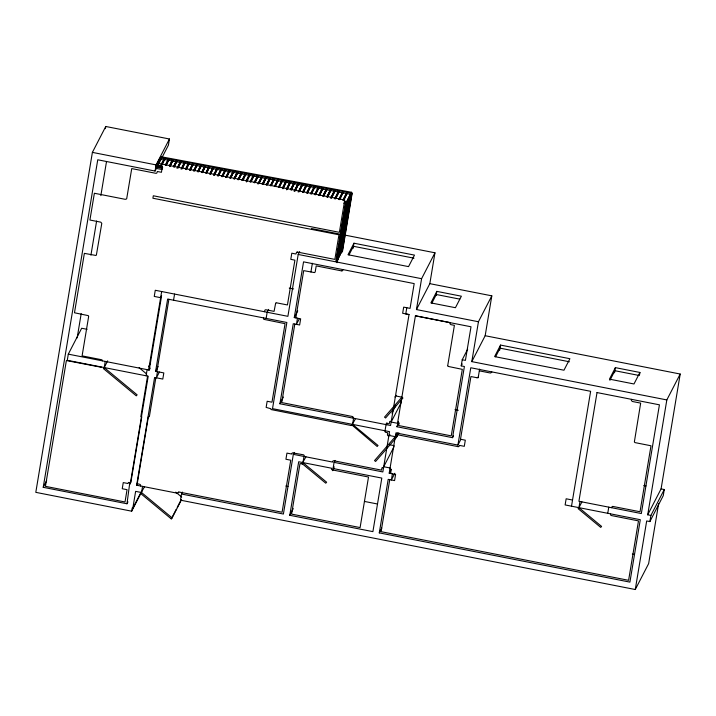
<?xml version="1.0" encoding="UTF-8"?>
<svg xmlns="http://www.w3.org/2000/svg" width="716" height="716" viewBox="0 0 716 716"><rect width="100%" height="100%" fill="white"/><g stroke="black" fill="none" stroke-linecap="round" stroke-linejoin="round"><path stroke-width="1.07" d="M162.093 169.513L155.524 168.287L155.721 166.989L156.124 166.228L162.693 167.454M156.124 166.228L155.524 168.287M160.626 157.493L160.429 158.791L351.028 194.358L351.628 192.291L161.019 156.723L160.626 157.493L351.234 193.06M160.823 158.021L161.019 156.723M346.526 203.084L346.723 201.787L344.539 201.375M351.431 193.589L351.628 192.291M127.967 501.853L126.974 503.769L43.228 487.319L97.752 159.784L155.05 171.043L168.421 145.142L169.441 138.994L105.762 126.481L92.391 152.383L35.8 492.348L131.681 511.188L141.589 491.999M105.395 128.683L105.762 126.481M87.101 329.315L81.669 328.25L68.297 354.151L67.277 360.3L148.212 376.204L130.267 483.962L129.641 483.846L126.974 503.769M77.158 337.898L81.194 313.644M90.923 255.191L96.615 221.002M100.84 195.638L106.532 161.449M105.234 361.41L104.214 367.559L103.355 368.552L136.273 395.841L137.132 394.847L104.214 367.559L107.677 360.846M155.05 171.043L156.07 164.895L169.441 138.994M160.241 157.753L160.912 157.887L156.303 167.258L155.632 167.132M156.804 166.291L160.912 157.887M161.691 164.009L164.295 158.513L164.966 158.639L162.362 164.134M165.745 164.761L168.358 159.265L169.03 159.399L166.416 164.895M169.799 165.521L172.413 160.026L173.084 160.151L169.969 166.622M173.854 166.273L176.467 160.778L177.138 160.912L174.024 167.383M177.908 167.034L180.522 161.539L181.193 161.664L178.078 168.135M146.1 375.784L147.12 369.635M147.577 376.079L140.828 416.64L141.768 416.828L130.831 482.521L128.647 482.468M148.606 369.93L161.655 291.528M68.297 354.151L149.232 370.056L161.261 297.802L154.244 296.424L155.274 290.275L287.895 316.329L298.187 254.457L299.673 251.576M181.461 168.761L184.576 162.29L185.247 162.425L182.132 168.895M185.516 169.513L188.63 163.051L189.301 163.185L186.196 169.647M131.681 511.188L132.218 507.975L132.845 508.1L141.267 491.794M132.845 508.1L135.628 491.364L141.535 492.527L172.135 517.901L171.276 518.885L140.676 493.512L144.507 486.773M178.785 492.08A1.36 1.289 27.3 0 0 178.239 492.402A1.298 1.235 27.3 0 0 177.98 492.805L177.872 493.315L136.658 485.224L154.593 377.457L162.8 379.068L163.821 372.92L155.614 371.309L167.642 299.055L286.865 322.477L272.519 408.657L389.54 431.65L388.913 435.426L395.295 436.679L396.351 437.548L375.587 461.471L374.531 460.594L395.295 436.679L397.273 432.84M155.846 377.699L149.358 416.721L148.409 416.533L137.221 483.783L139.665 484.267A1.244 1.181 27.3 0 1 140.014 484.428L140.112 484.499A1.36 1.289 27.3 0 1 140.569 485.117L140.569 485.985M156.876 371.559L168.895 299.297M157.439 371.667L156.419 377.815L159.391 372.06M189.579 170.274L192.685 163.803L193.356 163.937L190.25 170.408M141.535 492.527L142.556 486.379M173.541 300.21L174.57 294.07M193.633 171.026L196.739 164.564L197.41 164.698L194.304 171.16M197.688 171.786L200.802 165.315L201.473 165.45L198.359 171.921M201.742 172.547L204.857 166.076L205.528 166.21L202.413 172.672M205.796 173.299L208.911 166.837L209.582 166.962L206.468 173.433M209.851 174.06L212.965 167.589L213.636 167.723L210.522 174.185M213.905 174.811L217.02 168.35L217.691 168.475L214.576 174.946M218.461 174.597L221.074 169.101L221.745 169.236L218.64 175.706M222.023 176.324L225.128 169.862L225.8 169.987L222.694 176.458M226.077 177.085L229.183 170.614L229.854 170.748L226.748 177.219M230.131 177.837L233.246 171.375L233.917 171.509L230.803 177.971M182.482 492.107L181.488 494.031L180.468 500.171L635.271 589.519L648.642 563.617L658.604 503.751M234.186 178.597L237.3 172.126L237.972 172.261L234.857 178.731M238.24 179.349L241.355 172.887L242.026 173.021L238.911 179.483M242.294 180.11L245.409 173.639L246.08 173.773L242.966 180.244M246.349 180.871L249.463 174.4L250.135 174.534L246.519 181.971M250.403 181.622L253.518 175.16L254.189 175.286L251.083 181.757M254.466 182.383L257.572 175.912L258.243 176.046L255.138 182.508M258.02 184.11L261.626 176.673L262.298 176.798L259.192 183.269M262.575 183.896L265.681 177.425L266.361 177.559L263.246 184.03M266.629 184.647L269.744 178.186L270.415 178.311L267.301 184.782M270.684 185.408L273.798 178.937L274.47 179.072L271.355 185.542M274.738 186.16L277.853 179.698L278.524 179.832L275.409 186.294M279.464 187.055L282.578 180.584L281.907 180.45L278.399 187.243M282.847 187.673L285.961 181.211L286.633 181.345L283.026 188.782M263.47 317.877L263.649 319.094A1.36 1.289 27.3 0 0 263.918 319.363L285.058 323.668L271.99 402.204L267.166 401.255L266.137 407.404L270.908 408.747A1.244 1.181 27.3 0 0 270.934 409.113L270.97 409.239A1.36 1.289 27.3 0 0 271.149 409.57L351.341 425.546M264.49 311.728L264.893 310.225A1.271 1.199 27.3 0 1 265.269 309.921A1.36 1.289 27.3 0 1 265.887 309.768L274.076 311.362L275.651 303.199A1.271 1.208 27.3 0 1 275.946 302.984M266.137 318.405L267.166 312.257L268.652 309.375M286.91 188.433L290.016 181.962L290.687 182.097L287.08 189.534M290.965 189.194L294.07 182.723L294.741 182.857L291.135 190.295M294.518 190.921L298.125 183.484L298.805 183.609L295.189 191.047M298.572 191.673L302.188 184.236L302.859 184.37L299.243 191.807M302.626 192.434L306.242 184.996L306.913 185.122L303.298 192.559M306.681 193.186L310.296 185.748L310.968 185.883L307.352 193.32M310.735 193.946L314.351 186.509L315.022 186.634L311.406 194.072M401.542 401.9L391.142 422.046L390.569 425.501L279.929 403.77L293.256 323.73L299.637 324.983L300.657 318.835L294.276 317.582L303.548 261.85L414.188 283.59L410.062 308.381L403.681 307.128L402.652 313.268L409.042 314.53L391.294 421.133L389.853 421.411A1.351 1.28 27.3 0 0 389.638 421.706L389.253 423.693L386.398 423.693A1.351 1.28 27.3 0 0 386.184 423.988L384.948 431.148A1.244 1.181 27.3 0 0 384.975 431.515L385.011 431.641A1.262 1.199 27.3 0 0 385.19 431.972A1.262 1.199 27.3 0 0 385.45 432.249L387.732 432.84L387.445 434.603A1.262 1.199 27.3 0 0 387.687 435.426A1.262 1.199 27.3 0 0 387.956 435.695L388.815 436.017L382.836 471.942L334.086 462.366L333.065 468.515L381.816 478.082L372.902 531.63L289.783 515.296L298.697 461.757L302.957 462.599L326.621 482.208L325.762 483.202L302.098 463.583L305.929 456.844M294.813 324.035L281.737 402.571L352.594 416.542A1.351 1.28 27.3 0 1 352.907 416.766L353.265 418.171M295.833 317.886L303.7 270.63L314.405 272.581M314.789 194.698L318.405 187.261L319.076 187.395L315.47 194.833M297.462 318.208L296.442 324.357L299.413 318.602M318.853 195.459L322.46 188.022L323.131 188.156L319.524 195.593M310.923 272.008L312.373 263.264M322.907 196.211L326.514 188.773L327.185 188.908L323.578 196.345M326.961 196.972L330.568 189.534L331.248 189.668L327.633 197.106M331.016 197.723L334.632 190.286L335.303 190.42L331.687 197.858M294.321 452.44L293.336 454.356L283.402 514.043L181.488 494.031M335.07 198.484L338.686 191.047L339.357 191.181L335.741 198.618M339.124 199.245L342.74 191.807L343.411 191.933L339.796 199.37M343.68 199.03L346.795 192.559L347.466 192.694L343.85 200.131M335.858 261.358L345.56 203.076L346.902 203.335L347.296 202.565L345.953 202.306M336.439 259.487L336.797 257.286M337.164 255.084L337.531 252.891M337.898 250.69L338.265 248.488M338.632 246.295L338.999 244.093M339.366 241.892L344.673 210.003M345.04 207.801L345.407 205.599M302.957 462.599L303.987 456.45L293.336 454.356M341.111 233.488L341.219 232.834M341.756 229.639L341.863 228.986M346.24 202.691L350.849 193.32L351.52 193.445L351.413 194.099L346.911 202.825L346.24 202.691L350.849 193.32M337.021 262.718L346.902 203.335M346.911 202.825L351.52 193.445M337.594 260.848L347.296 202.565M340.762 251.853L350.464 193.571L351.807 193.839L352.2 193.069L342.499 251.352M342.069 245.588L342.436 243.395M342.803 241.194L343.17 238.992M343.537 236.79L344.083 233.497M345.184 226.9L345.551 224.699M347.197 214.8L347.564 212.598L348.316 212.697L344.208 221.101M347.931 210.406L348.844 204.901M349.211 202.7L349.757 199.406M338.131 257.518L341.237 251.048L341.908 251.182L337.8 259.586M339.268 252.694L341.881 247.199L342.552 247.333L337.943 256.713L337.263 256.579M338.91 250.788L342.525 243.35L343.197 243.485L338.579 252.864M339.053 247.906L343.161 239.502L343.832 239.636L339.223 249.016M341.192 241.149L343.805 235.654L344.477 235.788L339.858 245.167M341.836 237.3L344.441 231.805L345.112 231.939L340.503 241.31M342.472 233.452L345.085 227.957L345.756 228.091L341.138 237.461M343.116 229.603L345.721 224.108L346.401 224.242L341.783 233.613M344.253 224.788L346.365 220.26L347.036 220.394L342.427 229.764M343.895 222.873L347.009 216.411L347.681 216.545L343.564 224.949M344.038 220L347.645 212.562L344.145 219.347M345.676 214.209L348.289 208.714L348.96 208.848L344.342 218.219M345.318 212.303L348.925 204.865L349.596 204.991L344.987 214.37M346.956 206.512L349.569 201.017L350.24 201.142L345.631 210.522M347.6 202.664L350.214 197.169L350.885 197.294L346.267 206.673M342.105 252.121L351.807 193.839M342.982 269.601L342.695 270.424A1.36 1.289 27.3 0 1 342.418 270.666L341.962 270.854M353.104 248.345L353.955 243.216L414.483 255.111L408.541 266.62L348.012 254.735L353.955 243.216M352.236 424.32L352.165 424.713A1.244 1.181 27.3 0 1 352.012 425.044L377.171 446.48L378.03 445.495L352.567 424.382L353.597 418.233M406.813 307.674L405.766 313.957L409.024 314.593M572.532 500.037L566.15 498.783L565.13 504.932L640.301 519.7L629.91 582.117L379.283 532.883L388.197 479.344L394.579 480.597L395.599 474.448L389.218 473.195L395.196 437.27L396.789 436.796A1.36 1.289 27.3 0 0 396.933 436.465L397.237 434.71L458.07 446.65M395.295 436.679L395.921 432.903L457.909 445.075L460.88 439.32M453.541 435.758L452.548 437.673L396.95 426.754L398.517 421.384M447.822 365.831L447.786 365.715A1.271 1.199 27.3 0 1 447.76 365.366L454.4 325.341L450.874 324.643L449.979 323.802A1.36 1.289 27.3 0 1 449.908 323.435L450.033 322.576L415.423 315.783L397.675 422.386L398.203 422.512A1.343 1.28 27.3 0 1 398.633 422.789A1.262 1.199 27.3 0 1 398.964 423.299L398.758 425.555L451.241 435.865L462.312 369.349L448.261 366.44A1.271 1.199 27.3 0 1 447.921 366.064M416.452 309.563L429.824 283.661L491.811 295.833L478.44 321.744L416.452 309.563L421.59 278.694L434.961 252.793L342.141 234.562M389.755 479.648L381.091 531.684L628.603 580.309L638.493 520.89L611.294 515.529A1.343 1.28 27.3 0 1 610.864 515.252L610.784 515.162A1.271 1.199 27.3 0 1 610.524 514.732L610.515 513.846M390.775 473.5L391.07 469.419A1.36 1.289 27.3 0 0 390.471 468.953L389.943 468.828M392.404 473.822L391.384 479.971L394.847 473.249M429.824 283.661L434.961 252.793M436.134 295.565L436.832 291.376L461.373 296.2L455.43 307.71L430.889 302.895L436.832 291.376M452.548 437.673L464.398 366.511L461.202 365.885L462.223 359.745L467.673 349.193M457.909 445.075L470.779 367.764L590.628 391.312L571.511 506.185M471.799 361.625L485.171 335.723L680.2 374.029L666.829 399.931L471.799 361.625L478.44 321.744M478.163 377.797L479.613 369.089M485.171 335.723L491.811 295.833M491.767 371.89L491.722 372.15A1.36 1.289 27.3 0 1 491.57 372.481L490.388 373.027L479.344 370.861M499.687 350.205L500.538 345.076L569.909 358.707L563.966 370.217L494.604 356.595L500.538 345.076M579.978 501.495L578.958 507.644L578.098 508.637L600.724 527.397L601.583 526.412L578.958 507.644L581.929 501.889M614.534 372.759L615.393 367.639L639.925 372.463L639.585 374.513M607.75 513.3L608.77 507.152M611.536 507.698L612.099 506.633A1.36 1.289 27.3 0 1 612.824 506.418L640.014 511.743L650.996 445.773L635.155 442.631A1.343 1.28 27.3 0 1 634.725 442.363L634.636 442.264A1.271 1.199 27.3 0 1 634.376 441.835L640.668 403.117L632.317 401.47L631.387 400.512A1.36 1.289 27.3 0 1 631.351 400.146L631.485 399.34M635.271 589.519L646.682 520.953L649.877 521.579L663.249 495.678L664.269 489.529L661.083 488.903L647.712 514.804L650.898 515.43L664.269 489.529M647.712 514.804L666.829 399.931M649.877 521.579L650.898 515.43M661.083 488.903L680.2 374.029M478.369 376.732L478.19 377.189A1.36 1.289 27.3 0 1 477.849 377.529L477.393 377.717A1.36 1.289 27.3 0 1 476.981 377.744M156.24 165.512L159.74 158.719M159.793 167.24L164.295 158.513M160.465 167.374L164.966 158.639M165.351 165.083L168.358 159.265M166.023 165.217L169.03 159.399M169.406 165.844L172.413 160.026M170.077 165.978L173.084 160.151M173.46 166.595L176.467 160.778M174.131 166.73L177.138 160.912M177.013 168.323L180.522 161.539M178.186 167.49L181.193 161.664M181.067 169.083L184.576 162.29M182.24 168.242L185.247 162.425M185.623 168.869L188.63 163.051M186.303 169.003L189.301 163.185M189.686 169.629L192.685 163.803M190.358 169.755L193.356 163.937M193.741 170.381L196.739 164.564M194.412 170.515L197.41 164.698M197.795 171.142L200.802 165.315M198.466 171.267L201.473 165.45M201.849 171.894L204.857 166.076M202.521 172.028L205.528 166.21M43.228 487.319L46.692 480.606M205.904 172.654L208.911 166.837M206.575 172.789L209.582 166.962M209.958 173.406L212.965 167.589M210.128 174.516L213.636 167.723M213.511 175.134L217.02 168.35M214.182 175.268L217.691 168.475M217.575 175.894L221.074 169.101M218.246 176.029L221.745 169.236M221.629 176.646L225.128 169.862M222.3 176.78L225.8 169.987M160.635 297.677L161.619 295.762M225.683 177.407L229.183 170.614M226.354 177.541L229.854 170.748M229.738 178.159L233.246 171.375M230.409 178.293L233.917 171.509M233.792 178.919L237.3 172.126M234.463 179.054L237.972 172.261M237.846 179.68L241.355 172.887M238.518 179.805L242.026 173.021M241.901 180.432L245.409 173.639M243.073 179.591L246.08 173.773M148.606 366.762L150.584 362.923M245.955 181.193L249.463 174.4M246.626 181.318L250.135 174.534M149.232 370.056L150.226 368.131M250.018 181.945L253.518 175.16M250.69 182.079L254.189 175.286M155.614 371.309L158.093 366.511M254.073 182.705L257.572 175.912M254.744 182.84L258.243 176.046M258.127 183.457L261.626 176.673M258.798 183.591L262.298 176.798M262.181 184.218L265.681 177.425M262.853 184.352L266.361 177.559M266.236 184.97L269.744 178.186M266.907 185.104L270.415 178.311M270.29 185.73L273.798 178.937M270.961 185.865L274.47 179.072M274.344 186.482L277.853 179.698M275.016 186.616L278.524 179.832M278.793 186.921L281.8 181.103L282.471 181.229M279.07 187.377L282.578 180.584M129.641 483.846L130.634 481.922M282.462 188.004L285.961 181.211M283.133 188.129L286.633 181.345M286.516 188.756L290.016 181.962M286.686 189.856L290.687 182.097M136.658 485.224L137.642 483.3M290.571 189.516L294.07 182.723M291.242 189.642L294.741 182.857M294.124 191.244L298.125 183.484M295.296 190.402L298.805 183.609M298.178 191.995L302.188 184.236M299.351 191.163L302.859 184.37M302.734 191.781L306.242 184.996M303.405 191.915L306.913 185.122M306.788 192.541L310.296 185.748M307.459 192.676L310.968 185.883M310.842 193.293L314.351 186.509M311.514 193.427L315.022 186.634M314.906 194.054L318.405 187.261M315.577 194.188L319.076 187.395M318.96 194.806L322.46 188.022M319.631 194.94L323.131 188.156M323.014 195.566L326.514 188.773M323.185 196.667L327.185 188.908M327.069 196.327L330.568 189.534M327.239 197.428L331.248 189.668M330.622 198.055L334.632 190.286M331.293 198.18L335.303 190.42M334.676 198.806L338.686 191.047M335.348 198.941L339.357 191.181M171.276 518.885L176.226 509.291M177.219 507.375L181.175 499.696M172.135 517.901L181.542 499.67M338.731 199.567L342.74 191.807M339.402 199.692L343.411 191.933M342.785 200.319L346.795 192.559M343.465 200.453L347.466 192.694M346.705 203.953L350.214 197.169M346.374 206.029L350.885 197.294M346.061 207.801L349.569 201.017M345.739 209.877L350.24 201.142M345.425 211.65L348.925 204.865M349.596 204.991L345.094 213.726L344.423 213.592M344.781 215.498L348.289 208.714M344.951 216.608L348.96 208.848M294.276 317.582L297.74 310.869M343.814 221.423L348.316 212.697M343.501 223.204L347.009 216.411M343.17 225.272L347.681 216.545M342.355 228.019L346.365 220.26M342.534 229.12L347.036 220.394M341.72 231.868L345.721 224.108M341.89 232.969L346.401 224.242M341.076 235.716L345.085 227.957M341.246 236.817L345.756 228.091M340.44 239.565L344.441 231.805M340.61 240.665L345.112 231.939M340.297 242.447L343.805 235.654M339.966 244.514L344.477 235.788M339.661 246.295L343.161 239.502M339.33 248.363L343.832 239.636M339.017 250.144L342.525 243.35M343.197 243.485L338.686 252.211L338.015 252.086M338.373 253.992L341.881 247.199M338.543 255.093L342.552 247.333M337.737 257.841L341.237 251.048M337.406 259.908L341.908 251.182M348.987 254.923L353.444 246.295L413.973 258.181M279.929 403.77L283.393 397.049M289.783 515.296L293.247 508.584M355.539 418.627L351.717 425.376M334.086 462.366L335.079 460.442M333.065 468.515L334.05 466.59M332.555 470.698L334.041 467.817M431.855 303.154L436.312 294.518L459.779 299.127M385.987 424.597L386.98 422.682M391.929 413.087L395.894 405.417M396.95 426.754L398.928 422.914M396.351 437.548L398.83 432.75M394.104 446.578L383.704 466.734L390.086 467.987M389.218 473.195L391.196 469.356M461.202 365.885L462.196 363.97M379.283 532.883L381.753 528.086M495.57 356.783L500.028 348.155L569.399 361.777M615.393 367.639L609.45 379.149L633.982 383.973L639.925 372.463M609.925 380.303L614.874 370.709L639.415 375.533M394.928 396.986L396.378 395.322M401.873 397.165L384.528 417.133L385.584 418.01L402.929 398.033L401.873 397.165L395.492 395.903M388.511 436.321L389.943 434.675M101.099 366.995L101.153 366.959A1.36 1.289 27.3 0 1 100.768 367.156L66.382 360.551L45.439 486.343L125.014 501.979L127.054 489.681L122.239 488.733L123.259 482.593L128.083 483.533L128.191 483.032A1.334 1.262 27.3 0 1 128.656 482.459M382.317 467.7L383.561 467.566M276.179 302.895L276.304 302.859A1.244 1.181 27.3 0 1 276.68 302.85L287.438 304.953L294.903 260.159L290.786 259.344L291.806 253.204L295.923 254.01L296.603 252.256A1.262 1.199 27.3 0 1 297.283 252.05M297.31 252.05L334.864 259.398L338.963 234.785L152.902 198.234L153.314 195.772L339.375 232.324L344.754 199.988L158.191 163.338L158.343 165.342L162.46 166.148L161.431 172.296L157.323 171.491L156.938 172.86A1.262 1.199 27.3 0 1 156.339 173.254L156.204 173.29A1.36 1.289 27.3 0 1 155.828 173.308L131.735 168.582L126.714 198.592A1.298 1.235 27.3 0 1 126.446 198.994L125.291 199.334L94.378 193.257L89.921 220.027L100.822 222.175L101.788 223.383L96.383 255.048A1.262 1.199 27.3 0 1 95.783 255.442L84.372 253.357L74.482 312.776L88.104 315.595A1.36 1.289 27.3 0 1 88.372 315.872L88.587 316.329M477.008 377.735L470.931 376.544L460.495 439.239L465.31 440.188L464.29 446.328L459.466 445.388L459.18 446.202A1.36 1.289 27.3 0 1 458.902 446.453L458.446 446.641A1.36 1.289 27.3 0 1 458.034 446.668M155.721 166.989L162.299 168.215M344.136 202.145L346.329 202.556L346.132 203.854L343.94 203.442M350.742 193.964L351.413 194.099M338.579 191.691L339.25 191.825M342.633 192.452L343.304 192.586M346.687 193.204L347.358 193.338M322.352 188.666L323.023 188.8M326.406 189.427L327.078 189.552M330.461 190.179L331.141 190.313M334.524 190.939L335.195 191.065M306.135 185.641L306.806 185.775M310.189 186.393L310.86 186.527M314.243 187.153L314.915 187.288M318.298 187.914L318.969 188.04M289.908 182.616L290.58 182.741M293.963 183.368L294.634 183.502M298.017 184.128L298.697 184.263M302.08 184.88L302.752 185.014M273.691 179.591L274.362 179.716M277.745 180.343L278.417 180.477M285.854 181.855L286.525 181.989M261.519 177.317L262.19 177.452M265.573 178.069L266.254 178.203M269.637 178.83L270.308 178.964M245.302 174.292L245.973 174.418M249.356 175.044L250.027 175.178M253.41 175.805L254.082 175.939M257.465 176.557L258.136 176.691M229.075 171.267L229.746 171.393M233.13 172.019L233.81 172.153M237.193 172.78L237.864 172.905M241.247 173.532L241.919 173.666M212.858 168.233L213.529 168.367M216.912 168.994L217.583 169.128M220.967 169.746L221.638 169.88M225.021 170.506L225.692 170.641M196.631 165.208L197.303 165.342M200.686 165.969L201.366 166.094M204.749 166.721L205.42 166.855M208.804 167.481L209.475 167.616M180.414 162.183L181.085 162.317M184.468 162.944L185.14 163.069M188.523 163.696L189.194 163.83M192.577 164.456L193.248 164.582M168.242 159.91L168.922 160.044M172.305 160.67L172.977 160.805M176.36 161.422L177.031 161.556M160.133 158.397L160.805 158.531M164.188 159.158L164.859 159.292M350.097 197.813L350.777 197.947M349.462 201.661L350.133 201.796M346.347 202.046L347.018 202.18M92.391 152.383L156.07 164.895M155.739 166.479L156.41 166.613M348.817 205.51L349.489 205.644M348.182 209.358L348.853 209.493M347.537 213.207L348.209 213.341M346.902 217.055L347.573 217.19M343.778 217.44L344.45 217.575M346.258 220.904L346.929 221.038M343.036 221.942L343.707 222.067M345.613 224.752L346.284 224.887M344.978 228.601L345.649 228.735M344.333 232.449L345.005 232.584M311.558 228.547L339.957 234.132M343.698 236.298L344.369 236.432M343.054 240.146L343.725 240.281M342.409 243.995L343.089 244.129M341.774 247.843L342.445 247.978M341.129 251.692L341.8 251.826M337.37 255.934L338.05 256.06M336.627 260.427L337.299 260.561M298.187 254.457L421.59 278.694M289.264 288.065L293.623 288.924M415.405 315.845L471.012 326.773L465.418 360.372L462.223 359.745M455.018 409.633L458.285 410.277M391.142 422.046L397.523 423.299M643.845 485.511L646.011 485.94M389.701 444.761L394.042 445.612M285.809 485.994L288.002 486.424M364.399 501.424L377.52 504.001M632.335 554.059L634.528 554.488M139.092 367.702L146.682 374.003M175.733 492.116L181.676 497.047M102.478 360.873L102.406 360.542A1.262 1.199 27.3 0 0 102.066 360.014A1.343 1.28 27.3 0 0 101.636 359.736L82.098 355.879L88.614 316.696A1.36 1.289 27.3 0 0 88.596 316.356M302.859 463.565A1.289 1.226 27.3 0 0 303.074 463.27L303.235 462.652L331.454 468.192L331.463 469.078A1.36 1.289 27.3 0 0 331.911 469.687L332.009 469.759A1.244 1.181 27.3 0 0 332.358 469.92L368.516 477.026L360.103 527.567L291.591 514.106L300.004 463.565L301.83 463.923A1.289 1.226 27.3 0 0 302.233 463.896L302.331 463.878A1.36 1.289 27.3 0 0 302.671 463.717M341.926 270.872A1.36 1.289 27.3 0 1 341.55 270.89L316.212 265.896L315.228 271.749A1.244 1.181 27.3 0 1 315.076 272.08L314.834 272.349A1.244 1.181 27.3 0 1 314.431 272.545M178.767 492.098A1.298 1.235 27.3 0 1 179.134 492.044L282.086 512.235L290.75 460.2L285.926 459.251L286.955 453.103L291.77 454.051L291.886 453.541A1.298 1.235 27.3 0 1 292.558 452.87L303.351 454.785A1.244 1.181 27.3 0 1 303.7 454.937L303.808 455.018A1.36 1.289 27.3 0 1 304.255 455.636L304.255 456.504L332.484 462.053L332.645 461.426A1.289 1.226 27.3 0 1 332.859 461.14A1.36 1.289 27.3 0 1 333.396 460.818L333.504 460.8A1.289 1.226 27.3 0 1 333.88 460.782L381.521 470.135L381.861 468.255A1.334 1.262 27.3 0 1 382.326 467.691M351.798 425.286A1.244 1.181 27.3 0 1 351.368 425.51M597.019 392.565L578.913 501.29L641.33 513.551L659.427 404.826L597.019 392.565"/></g></svg>
